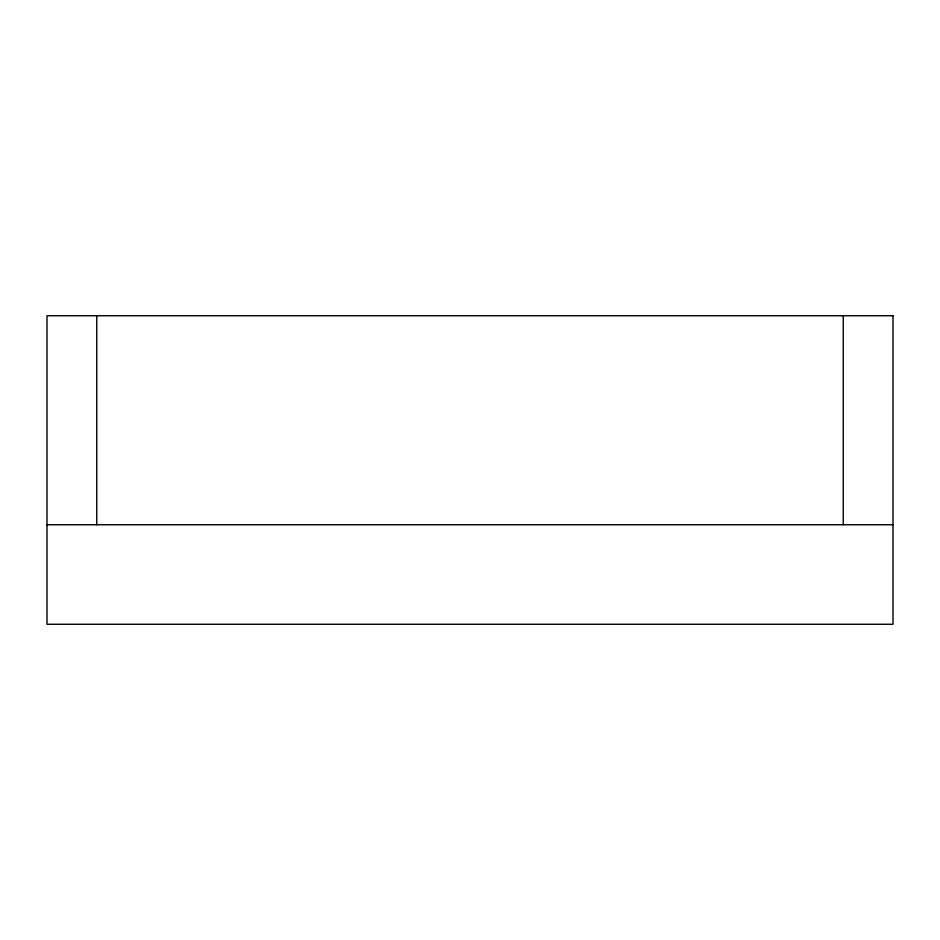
<?xml version="1.0" encoding="UTF-8"?>
<svg xmlns="http://www.w3.org/2000/svg" width="940" height="940" viewBox="0 0 940 940"><rect width="100%" height="100%" fill="white"/><g stroke="black" fill="none" stroke-linecap="round" stroke-linejoin="round"><path stroke-width="1.41" d="M47 524.743L893 524.743M843.239 315.734L843.239 524.743M96.761 315.734L96.761 524.743M893 315.734L47 315.734L47 624.266L893 624.266L893 315.734"/></g></svg>
